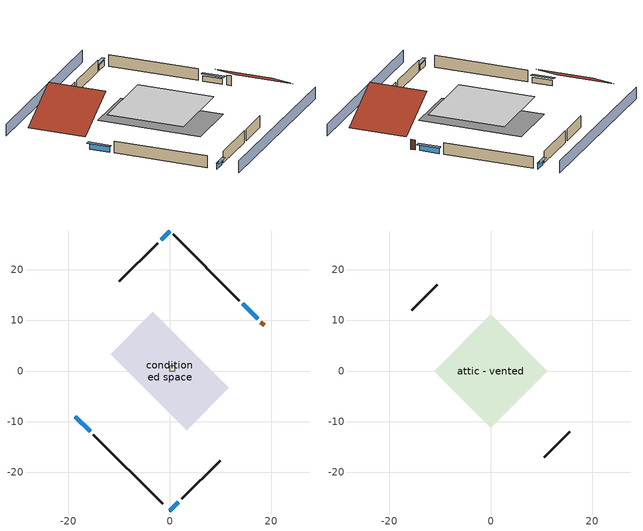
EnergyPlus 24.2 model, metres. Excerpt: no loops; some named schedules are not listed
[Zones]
conditioned space
 floor foundation (Slab1 construction): -11.64,3.32 -3.32,11.64 11.64,-3.32 3.32,-11.64 z0
 wall outside (AdiabaticWallConstruction 1): 18.61,9 17.96,9.64 z0:2.03
 wall outside (AdiabaticWallConstruction): -18.61,-9 -15.69,-11.91 / 17.3,10.3 14.39,13.21 z0:1.13; 0,27.6 -1.71,25.89 / 0,-27.6 1.71,-25.89 z0:1.07
 wall outside (Wall1 construction): -15.04,-12.57 -1.42,-26.18 z0:2.44
 wall outside (Wall2 construction): -2.37,25.23 -9.93,17.67 z0:2.44
 wall outside (Wall3 construction): 13.73,13.87 0.66,26.95 z0:2.44
 wall outside (Wall4 construction): 2.37,-25.23 9.93,-17.67 z0:2.44
 window (WindowConstruction): -18.61,-9 -15.69,-11.91 z0:1.13
 window (WindowConstruction 1): 0,27.6 -1.71,25.89 z0:1.07
 window (WindowConstruction 2): 17.3,10.3 14.39,13.21 z0:1.13
 window (WindowConstruction 3): 0,-27.6 1.71,-25.89 z0:1.07
 door (Door): 18.61,9 17.96,9.64 z0:2.03
furnace airloop ret air zone
 floor adiabatic (AdiabaticConst): 0,0 0,1 1,1 1,0 z0
 wall adiabatic (AdiabaticConst): 0,1 0,0 1,0 1,1 0,1 z0:1
 ceiling adiabatic (AdiabaticConst): 1,0 1,1 0,1 0,0 z1
attic - vented
 floor to conditioned space (Floor1 construction Reversed): -11.15,0 0,11.15 11.15,0 0,-11.15 z2.44
 wall outside (Wall5 construction): -10.59,17.01 -15.6,12 z0:2.44
 wall outside (Wall6 construction): 10.59,-17.01 15.6,-12 z0:2.44
 roof outside (Roof1 construction): -19.26,-8.34,2.44 -11.8,-0.88,7.71 -20.14,7.46,7.71 -27.6,0,2.44
 roof outside (Roof2 construction): 19.26,8.34,2.44 11.8,0.88,7.71 20.14,-7.46,7.71 27.6,0,2.44
shading: 3.23,-30.84 30.84,-3.23 / -3.23,30.84 -30.84,3.23 z0:2.44; -15.48,-12.12 -18.82,-8.78 -19.25,-9.21 -15.91,-12.55 z1.43; -1.93,25.68 0.22,27.82 -0.22,28.25 -2.36,26.11 z1.37; 14.18,13.43 17.52,10.08 17.95,10.51 14.61,13.86 z1.43; 1.93,-25.68 -0.22,-27.82 0.22,-28.25 2.36,-26.11 z1.37
[Building]
Building 1: Terrain=Suburbs
[Site:Location]
Portland Intl Arpt_OR: Latitude {deg}=45.59; Longitude {deg}=-122.6; Time Zone {hr}=-8; Elevation {m}=33; Keep Site Location Information=Yes
[Site:GroundTemperature:Shallow]
10.2558, 8.96328, 8.85977, 9.47314, 11.9355, 14.3863, 16.5111, 17.8571, 17.9714, 16.8767, 14.8061, 12.4304
[Site:WaterMainsTemperature]
Calculation Method=Schedule; Temperature Schedule=mains temperature schedule
[Material] Roughness=Rough; Thermal Absorptance=0.9
Name | Thickness {m} | Conductivity {W/m-K} | Density {kg/m3} | Specific Heat {J/kg-K} | Solar Absorptance | Visible Absorptance
asphalt or fiberglass shingles | 0.00635 | 0.162714 | 1121.4 | 1465.45 | 0.85 | 0.85
ceiling loosefill ins | 0.0846667 | 0.0480833 | 16.02 | 1046.75 | 0.7 | 0.7
ceiling stud and cavity | 0.1397 | 0.302811 | 65.682 | 1177.47 | 0.7 | 0.7
concrete 4.0 in. | 0.1016 | 1.803125 | 2242.8 | 837.4 | 0.7 | 0.7
door material | 0.04445 | 0.0612267 | 512.64 | 1214.23 | 0.7 | 0.7
floor covering | 0.0127 | 0.0450781 | 54.468 | 1339.84 | 0.9 | 0.9
furniture material conditioned space 1 | 0.1524 | 0.115458 | 640.8 | 1214.23 | 0.6 | 0.6
gypsum board | 0.0127 | 0.160291 | 801 | 837.4 | 0.6 | 0.6
osb sheathing 0.5 in. | 0.0127 | 0.115458 | 512.64 | 1214.23 | 0.6 | 0.6
osb sheathing 0.5 in. 1 | 0.0127 | 0.115458 | 512.64 | 1214.23 | 0.7 | 0.7
roof rigid ins | 0.00281632 | 0.029427 | 32.04 | 1214.23 | 0.7 | 0.7
wall rigid ins | 0.512978 | 0.029427 | 32.04 | 1214.23 | 0.7 | 0.7
wall stud and cavity | 0.1397 | 0.117713 | 139.0536 | 1170.24 | 0.7 | 0.7
wall stud and cavity 1 | 0.1397 | 0.727959 | 139.0536 | 1170.24 | 0.6 | 0.6
wall stud and cavity 2 | 0.0889 | 0.380278 | 52.3479 | 1209.89 | 0.7 | 0.7
wall stud and cavity 3 | 0.0889 | 0.391764 | 83.0341 | 1211.67 | 0.7 | 0.7
wood siding | 0.0254 | 0.102417 | 544.68 | 1172.36 | 0.85 | 0.85
wood siding 1; wood siding 2 | 0.0254 | 0.102417 | 544.68 | 1172.36 | 0.7 | 0.7
[Material:NoMass]
Adiabatic: Roughness=Rough; Thermal Resistance {m2-K/W}=176.1; Thermal Absorptance=0.9; Solar Absorptance=0.7; Visible Absorptance=0.7
[WindowMaterial:SimpleGlazingSystem]
WindowMaterial: U-Factor {W/m2-K}=2.78222; Solar Heat Gain Coefficient=0.56
[Construction]
AdiabaticConst: Adiabatic
AdiabaticWallConstruction: wood siding 1, wall rigid ins, wall stud and cavity 2, gypsum board
AdiabaticWallConstruction 1: wood siding 2, wall rigid ins, wall stud and cavity 2, gypsum board
Door: door material
Floor1 construction Reversed: gypsum board, ceiling stud and cavity, ceiling loosefill ins
furniture construction conditioned space 1: furniture material conditioned space 1
PartitionWallConstruction: gypsum board, wall stud and cavity 3, gypsum board
Roof1 construction; Roof2 construction: asphalt or fiberglass shingles, roof rigid ins, osb sheathing 0.5 in.
Slab1 construction: concrete 4.0 in., floor covering
Wall1 construction; Wall2 construction; Wall3 construction; Wall4 construction: wood siding, osb sheathing 0.5 in. 1, wall stud and cavity, gypsum board
Wall5 construction; Wall6 construction: wood siding, osb sheathing 0.5 in. 1, wall stud and cavity 1
WindowConstruction; WindowConstruction 1; WindowConstruction 2; WindowConstruction 3: WindowMaterial
[Zone] Multiplier=1
Name | Volume {m3} | Part of Total Floor Area
attic - vented | 292.499 | Yes
conditioned space | 606.66 | Yes
furnace airloop ret air zone | 1 | No
[Space]
Name | Zone | Volume {m3} | Space Type
attic - vented 1 | attic - vented | 292.499
conditioned space 1 | conditioned space | 606.66
furnace airloop ret air space | furnace airloop ret air zone |  | Plenum Space Type
[OtherEquipment] Design Level Calculation Method=EquipmentLevel
Name | Fuel Type | Zone or ZoneList or Space or SpaceList | Schedule | Design Level {W} | Fraction Latent | Fraction Radiant | Fraction Lost
furnace airloop_0 RetCondToDZ; furnace airloop_0 SupCondToDZ; furnace airloop_0 SupSensLkToDZ | None | attic - vented 1 | Always On Discrete | 0 | 0 | 0 | 0
furnace airloop_0 SupLatLkToDZ | None | attic - vented 1 | Always On Discrete | 0 | 1 | 0 | 0
clothes dryer 1 | Electricity | conditioned space 1 | clothes_dryer | 0 | 0.015 | 0.081 | 0.85
cooking range 1 | NaturalGas | conditioned space 1 | cooking_range | 2647.48 | 0.16 | 0.384 | 0.2
furnace airloop_0 SupCondToLv; furnace airloop_0 SupSensLkToCond; mech vent house fan sensible load; water heater sens | None | conditioned space 1 | Always On Discrete | 0 | 0 | 0 | 0
furnace airloop_0 SupLatLkToCond; mech vent house fan latent load; water heater lat | None | conditioned space 1 | Always On Discrete | 0 | 1 | 0 | 0
general water use latent | None | conditioned space 1 | general water use schedule | 44.1266 | 1 | 0 | 0
general water use sensible | None | conditioned space 1 | general water use schedule | -43.4886 | 0 | 0.6 | 0
water heater energy adjustment1 | Electricity | conditioned space 1 | Always On Discrete | 0.01 | 0 | 0 | 1
furnace airloop_0 RetCondToRP; furnace airloop_0 RetSensLkToRP | None | furnace airloop ret air space | Always On Discrete | 0 | 0 | 0 | 0
furnace airloop_0 RetLatLkToRP | None | furnace airloop ret air space | Always On Discrete | 0 | 1 | 0 | 0
[ZoneInfiltration:DesignFlowRate] Schedule=Always On Discrete; Design Flow Rate Calculation Method=Flow/Zone; Design Flow Rate {m3/s}=0
Name | Zone or ZoneList or Space or SpaceList
attic_vented 1 duct leakage imbalance infil flow | attic - vented 1
infil flow; natural vent flow; whole house fan flow | conditioned space 1
[ZoneInfiltration:EffectiveLeakageArea]
infil attic - vented 1: Zone or Space=attic - vented 1; Schedule=Always On Discrete; Effective Air Leakage Area {cm2}=8292.32; Stack Coefficient=0.000245261; Wind Coefficient=3.82251e-05
[ZoneMixing] Schedule=Always On Continuous; Design Flow Rate Calculation Method=Flow/Zone; Design Flow Rate {m3/s}=0
Name | Zone or Space | Source Zone or Space
furnace airloop_0 ZoneMixCondToDZ mix; whole house fan mix | attic - vented | conditioned space
furnace airloop_0 ZoneMixDZToCond mix | conditioned space | attic - vented
[SurfaceProperty:ExposedFoundationPerimeter]
Slab1: Exposed Perimeter Calculation Method=TotalExposedPerimeter; Total Exposed Perimeter {m}=65.8368
[SurfaceProperty:IncidentSolarMultiplier] Incident Solar Multiplier=1; Incident Solar Multiplier Schedule=trans schedule winter=0.85 summer=0.7
Window1; Window2; Window3; Window4
[InternalMass] Zone or ZoneList=conditioned space; Space or SpaceList=conditioned space 1
Name | Construction | Surface Area {m2}
furniture mass conditioned space 1 | furniture construction conditioned space 1 | 99.51774
partition wall mass | PartitionWallConstruction | 248.794
[Lights]
interior lighting: Zone or ZoneList or Space or SpaceList=conditioned space 1; Schedule=lighting_interior; Design Level Calculation Method=LightingLevel; Lighting Level {W}=327.299; Return Air Fraction=0; Fraction Radiant=0.6; Fraction Visible=0.2; Fraction Replaceable=1
[People]
occupants: Zone or ZoneList or Space or SpaceList=conditioned space 1; Number of People Schedule=occupants; Number of People Calculation Method=People; Number of People=2; Fraction Radiant=0.314171; Sensible Heat Fraction=0.56303; Activity Level Schedule=occupants activity schedule; Carbon Dioxide Generation Rate {m3/s-W}=0; Enable ASHRAE 55 Comfort Warnings=No; Mean Radiant Temperature Calculation Type=EnclosureAveraged
[ElectricEquipment] Zone or ZoneList or Space or SpaceList=conditioned space 1; Design Level Calculation Method=EquipmentLevel
Name | Schedule | Design Level {W} | Fraction Latent | Fraction Radiant | Fraction Lost
ceiling fan | ceiling_fan | 18.4178 | 0 | 0.558 | 0
clothes dryer | clothes_dryer | 4683.72 | 0.015 | 0.081 | 0.85
clothes washer | clothes_washer | 642.042 | 0.03 | 0.162 | 0.7
cooking range | cooking_range | 90.3357 | 0.16 | 0.384 | 0.2
dishwasher | dishwasher | 472.482 | 0.3 | 0.18 | 0.4
freezer | freezer schedule | 194.914 | 0 | 0.6 | 0
fridge | fridge schedule | 46.9578 | 0 | 0.6 | 0
fridge 1 | fridge schedule 1 | 90.9498 | 0 | 0.6 | 0
mech vent bath fan 0 | mech vent bath fan 0 schedule | 30 | 0 | 0 | 1
mech vent house fan | mech vent house fan schedule | 0 | 0 | 0 | 1
mech vent house fan cfis | mech vent house fan cfis schedule | 0 | 0 | 0 | 0
mech vent range fan 0 | mech vent range fan 0 schedule | 30 | 0 | 0 | 1
misc permanent spa heater | misc permanent spa heater schedule | 390.383 | 0 | 0 | 1
misc permanent spa pump | misc permanent spa pump schedule | 408.245 | 0 | 0 | 1
misc plug loads | plug_loads_other | 187.461 | 0.021 | 0.558 | 0.049
misc tv | plug_loads_tv | 211.242 | 0 | 0.6 | 0
whole house fan | Always On Discrete | 0 | 0 | 0 | 1
[SpaceList]
Plenum Space Type: furnace airloop ret air space
[AvailabilityManager:Scheduled]
furnace airloop Availability Manager: Schedule=Always On Discrete
[AirLoopHVAC:ReturnPlenum]
Air Loop HVAC Return Plenum 1: Zone=furnace airloop ret air zone
[WaterUse:Equipment]
dishwasher: Peak Flow Rate {m3/s}=3.6643e-06; Flow Rate Fraction Schedule=hot_water_dishwasher
[Foundation:Kiva]
Foundation Kiva 1: Initial Indoor Air Temperature {C}=16.6667; Wall Height Above Grade {m}=0.1016; Wall Depth Below Slab {m}=0.2032
[Foundation:Kiva:Settings]
Soil Conductivity {W/m-K}=1.9041; Soil Density {kg/m3}=1842.3; Soil Specific Heat {J/kg-K}=418.7; Ground Solar Absorptivity=0.9; Ground Thermal Absorptivity=0.9; Ground Surface Roughness {m}=0.03; Far-Field Width {m}=40; Deep-Ground Boundary Condition=ZeroFlux; Deep-Ground Depth {m}=40; Minimum Cell Dimension {m}=0.2; Maximum Cell Growth Coefficient=3; Simulation Timestep=Timestep
[Exterior:Lights]
exterior lighting: Schedule=exterior lighting schedule; Design Level {W}=8.97151
[EnergyManagementSystem:GlobalVariable]
furnace_airloop_0_DuctImbalLkExhFanEquivCond
furnace_airloop_0_DuctImbalLkExhFanEquivDZ
furnace_airloop_0_DuctImbalLkSupFanEquivCond
furnace_airloop_0_DuctImbalLkSupFanEquivDZ
furnace_airloop_0_DZ_T
furnace_airloop_0_DZ_W
furnace_airloop_0_RetCondToDZ
furnace_airloop_0_RetCondToRP
furnace_airloop_0_RetLatLkToRP
furnace_airloop_0_RetSensLkToRP
furnace_airloop_0_SupCondToDZ
furnace_airloop_0_SupCondToLv
furnace_airloop_0_SupLatLkToCond
furnace_airloop_0_SupLatLkToDZ
furnace_airloop_0_SupSensLkToCond
furnace_airloop_0_SupSensLkToDZ
furnace_airloop_0_ZoneMixCondToDZ
furnace_airloop_0_ZoneMixDZToCond
furnace_airloop_AH_MFR
furnace_airloop_AH_Tout
furnace_airloop_AH_VFR
furnace_airloop_AH_Wout
furnace_airloop_Fan_RTF
furnace_airloop_RA_T
furnace_airloop_Ra_W
infil_program_Qfan
infil_program_Qinf
natural_vent_program_Qnv
natural_vent_program_Qwhf
[EnergyManagementSystem:Sensor]
Name | Output:Variable or Output:Meter Index Key | Output:Variable or Output:Meter
airflow_gain | infil flow | Infiltration Sensible Heat Gain Energy
airflow_gain_1 | natural vent flow | Infiltration Sensible Heat Gain Energy
airflow_gain_2 | whole house fan flow | Infiltration Sensible Heat Gain Energy
airflow_loss | infil flow | Infiltration Sensible Heat Loss Energy
airflow_loss_1 | natural vent flow | Infiltration Sensible Heat Loss Energy
airflow_loss_2 | whole house fan flow | Infiltration Sensible Heat Loss Energy
clg_load_cond |  | Cooling:EnergyTransfer:Zone:CONDITIONED SPACE
clg_load_duct |  | Cooling:EnergyTransfer:Zone:FURNACE AIRLOOP RET AIR ZONE
clg_sp_s; clg_sp_s_1 | cooling setpoint | Schedule Value
clothes_dryer_exhaust_0_sch_s | clothes_dryer | Schedule Value
cool_season | cooling season schedule | Schedule Value
ducts_conv | furnace airloop_0 RetCondToRP | Other Equipment Convective Heating Energy
ducts_conv_1 | furnace airloop_0 RetLatLkToRP | Other Equipment Convective Heating Energy
ducts_conv_2 | furnace airloop_0 RetSensLkToRP | Other Equipment Convective Heating Energy
ducts_conv_3 | furnace airloop_0 SupCondToLv | Other Equipment Convective Heating Energy
ducts_conv_4 | furnace airloop_0 SupLatLkToCond | Other Equipment Convective Heating Energy
ducts_conv_5 | furnace airloop_0 SupSensLkToCond | Other Equipment Convective Heating Energy
ducts_rad | furnace airloop_0 RetCondToRP | Other Equipment Radiant Heating Energy
ducts_rad_1 | furnace airloop_0 RetLatLkToRP | Other Equipment Radiant Heating Energy
ducts_rad_2 | furnace airloop_0 RetSensLkToRP | Other Equipment Radiant Heating Energy
ducts_rad_3 | furnace airloop_0 SupCondToLv | Other Equipment Radiant Heating Energy
ducts_rad_4 | furnace airloop_0 SupLatLkToCond | Other Equipment Radiant Heating Energy
ducts_rad_5 | furnace airloop_0 SupSensLkToCond | Other Equipment Radiant Heating Energy
furnace_airloop_0_DZ_T_s | attic - vented | Zone Air Temperature
furnace_airloop_0_DZ_W_s | attic - vented | Zone Mean Air Humidity Ratio
furnace_airloop_AH_MFR_s | Node 5 | System Node Mass Flow Rate
furnace_airloop_AH_Tout_s | Node 5 | System Node Temperature
furnace_airloop_AH_VFR_s | Node 5 | System Node Current Density Volume Flow Rate
furnace_airloop_AH_Wout_s | Node 5 | System Node Humidity Ratio
furnace_airloop_RA_T_s | Node 8 | System Node Temperature
furnace_airloop_Ra_W_s | Node 8 | System Node Humidity Ratio
htg_load_cond |  | Heating:EnergyTransfer:Zone:CONDITIONED SPACE
htg_load_duct |  | Heating:EnergyTransfer:Zone:FURNACE AIRLOOP RET AIR ZONE
htg_sp_s; htg_sp_s_1 | heating setpoint | Schedule Value
ig_ee_conv | ceiling fan | Electric Equipment Convective Heating Energy
ig_ee_conv_1 | clothes dryer | Electric Equipment Convective Heating Energy
ig_ee_conv_10 | misc plug loads | Electric Equipment Convective Heating Energy
ig_ee_conv_11 | misc tv | Electric Equipment Convective Heating Energy
ig_ee_conv_12 | whole house fan | Electric Equipment Convective Heating Energy
ig_ee_conv_3 | cooking range | Electric Equipment Convective Heating Energy
ig_ee_conv_4 | dishwasher | Electric Equipment Convective Heating Energy
ig_ee_conv_5 | freezer | Electric Equipment Convective Heating Energy
ig_ee_conv_6 | fridge | Electric Equipment Convective Heating Energy
ig_ee_conv_7 | fridge 1 | Electric Equipment Convective Heating Energy
ig_ee_conv_8 | misc permanent spa heater | Electric Equipment Convective Heating Energy
ig_ee_conv_9 | misc permanent spa pump | Electric Equipment Convective Heating Energy
ig_ee_rad | ceiling fan | Electric Equipment Radiant Heating Energy
ig_ee_rad_1 | clothes dryer | Electric Equipment Radiant Heating Energy
ig_ee_rad_10 | misc plug loads | Electric Equipment Radiant Heating Energy
ig_ee_rad_11 | misc tv | Electric Equipment Radiant Heating Energy
ig_ee_rad_12 | whole house fan | Electric Equipment Radiant Heating Energy
ig_ee_rad_3 | cooking range | Electric Equipment Radiant Heating Energy
ig_ee_rad_4 | dishwasher | Electric Equipment Radiant Heating Energy
ig_ee_rad_5 | freezer | Electric Equipment Radiant Heating Energy
ig_ee_rad_6 | fridge | Electric Equipment Radiant Heating Energy
ig_ee_rad_7 | fridge 1 | Electric Equipment Radiant Heating Energy
ig_ee_rad_8 | misc permanent spa heater | Electric Equipment Radiant Heating Energy
ig_ee_rad_9 | misc permanent spa pump | Electric Equipment Radiant Heating Energy
ig_lgt_conv | interior lighting | Lights Convective Heating Energy
ig_lgt_rad | interior lighting | Lights Radiant Heating Energy
ig_lgt_vis | interior lighting | Lights Visible Radiation Heating Energy
ig_oe_conv | clothes dryer 1 | Other Equipment Convective Heating Energy
ig_oe_conv_1 | cooking range 1 | Other Equipment Convective Heating Energy
ig_oe_conv_2 | general water use latent | Other Equipment Convective Heating Energy
ig_oe_conv_3 | general water use sensible | Other Equipment Convective Heating Energy
ig_oe_conv_4 | water heater energy adjustment1 | Other Equipment Convective Heating Energy
ig_oe_conv_5 | water heater lat | Other Equipment Convective Heating Energy
ig_oe_conv_6 | water heater sens | Other Equipment Convective Heating Energy
ig_oe_rad | clothes dryer 1 | Other Equipment Radiant Heating Energy
ig_oe_rad_1 | cooking range 1 | Other Equipment Radiant Heating Energy
ig_oe_rad_2 | general water use latent | Other Equipment Radiant Heating Energy
ig_oe_rad_3 | general water use sensible | Other Equipment Radiant Heating Energy
ig_oe_rad_4 | water heater energy adjustment1 | Other Equipment Radiant Heating Energy
ig_oe_rad_5 | water heater lat | Other Equipment Radiant Heating Energy
ig_oe_rad_6 | water heater sens | Other Equipment Radiant Heating Energy
ig_ppl_conv | occupants | People Convective Heating Energy
ig_ppl_rad | occupants | People Radiant Heating Energy
im_conv | furniture mass conditioned space 1 | Surface Inside Face Convection Heat Gain Energy
im_conv_1 | partition wall mass | Surface Inside Face Convection Heat Gain Energy
im_ig | furniture mass conditioned space 1 | Surface Inside Face Internal Gains Radiation Heat Gain Energy
im_ig_1 | partition wall mass | Surface Inside Face Internal Gains Radiation Heat Gain Energy
im_lgt | furniture mass conditioned space 1 | Surface Inside Face Lights Radiation Heat Gain Energy
im_lgt_1 | partition wall mass | Surface Inside Face Lights Radiation Heat Gain Energy
im_sol | furniture mass conditioned space 1 | Surface Inside Face Solar Radiation Heat Gain Energy
im_sol_1 | partition wall mass | Surface Inside Face Solar Radiation Heat Gain Energy
im_surf | furniture mass conditioned space 1 | Surface Inside Face Net Surface Thermal Radiation Heat Gain Energy
im_surf_1 | partition wall mass | Surface Inside Face Net Surface Thermal Radiation Heat Gain Energy
mech_vent_bath_fan_0_sch_s | mech vent bath fan 0 schedule | Schedule Value
mech_vent_range_fan_0_sch_s | mech vent range fan 0 schedule | Schedule Value
mv_conv | mech vent bath fan 0 | Electric Equipment Convective Heating Energy
mv_conv_1 | mech vent house fan | Electric Equipment Convective Heating Energy
mv_conv_2 | mech vent house fan cfis | Electric Equipment Convective Heating Energy
mv_conv_3 | mech vent range fan 0 | Electric Equipment Convective Heating Energy
mv_conv_4 | mech vent house fan latent load | Other Equipment Convective Heating Energy
mv_conv_5 | mech vent house fan sensible load | Other Equipment Convective Heating Energy
mv_rad | mech vent bath fan 0 | Electric Equipment Radiant Heating Energy
mv_rad_1 | mech vent house fan | Electric Equipment Radiant Heating Energy
mv_rad_2 | mech vent house fan cfis | Electric Equipment Radiant Heating Energy
mv_rad_3 | mech vent range fan 0 | Electric Equipment Radiant Heating Energy
mv_rad_4 | mech vent house fan latent load | Other Equipment Radiant Heating Energy
mv_rad_5 | mech vent house fan sensible load | Other Equipment Radiant Heating Energy
natural_vent_s | natural vent schedule | Schedule Value
out_pb_s |  | Site Outdoor Air Barometric Pressure
out_wt_s |  | Site Outdoor Air Humidity Ratio
site_vw_s |  | Site Wind Speed
ss_back_out | Window1 | Surface Window Shortwave from Zone Back Out Window Heat Transfer Rate
ss_back_out_1 | Window2 | Surface Window Shortwave from Zone Back Out Window Heat Transfer Rate
ss_back_out_2 | Window3 | Surface Window Shortwave from Zone Back Out Window Heat Transfer Rate
ss_back_out_3 | Window4 | Surface Window Shortwave from Zone Back Out Window Heat Transfer Rate
ss_conv | Door1 | Surface Inside Face Convection Heat Gain Energy
ss_conv_1 | Window1 | Surface Inside Face Convection Heat Gain Energy
ss_conv_2 | Window2 | Surface Inside Face Convection Heat Gain Energy
ss_conv_3 | Window3 | Surface Inside Face Convection Heat Gain Energy
ss_conv_4 | Window4 | Surface Inside Face Convection Heat Gain Energy
ss_ig | Door1 | Surface Inside Face Internal Gains Radiation Heat Gain Energy
ss_ig_1 | Window1 | Surface Inside Face Internal Gains Radiation Heat Gain Energy
ss_ig_2 | Window2 | Surface Inside Face Internal Gains Radiation Heat Gain Energy
ss_ig_3 | Window3 | Surface Inside Face Internal Gains Radiation Heat Gain Energy
ss_ig_4 | Window4 | Surface Inside Face Internal Gains Radiation Heat Gain Energy
ss_lgt | Door1 | Surface Inside Face Lights Radiation Heat Gain Energy
ss_sol | Door1 | Surface Inside Face Solar Radiation Heat Gain Energy
ss_surf | Door1 | Surface Inside Face Net Surface Thermal Radiation Heat Gain Energy
ss_surf_1 | Window1 | Surface Inside Face Net Surface Thermal Radiation Heat Gain Energy
ss_surf_2 | Window2 | Surface Inside Face Net Surface Thermal Radiation Heat Gain Energy
ss_surf_3 | Window3 | Surface Inside Face Net Surface Thermal Radiation Heat Gain Energy
ss_surf_4 | Window4 | Surface Inside Face Net Surface Thermal Radiation Heat Gain Energy
ss_trans_in | Window1 | Surface Window Transmitted Solar Radiation Rate
ss_trans_in_1 | Window2 | Surface Window Transmitted Solar Radiation Rate
ss_trans_in_2 | Window3 | Surface Window Transmitted Solar Radiation Rate
ss_trans_in_3 | Window4 | Surface Window Transmitted Solar Radiation Rate
ss_trans_out | Window1 | Surface Inside Face Initial Transmitted Diffuse Transmitted Out Window Solar Radiation Rate
ss_trans_out_1 | Window2 | Surface Inside Face Initial Transmitted Diffuse Transmitted Out Window Solar Radiation Rate
ss_trans_out_2 | Window3 | Surface Inside Face Initial Transmitted Diffuse Transmitted Out Window Solar Radiation Rate
ss_trans_out_3 | Window4 | Surface Inside Face Initial Transmitted Diffuse Transmitted Out Window Solar Radiation Rate
s_conv | Floor1 | Surface Inside Face Convection Heat Gain Energy
s_conv_1 | Slab1 | Surface Inside Face Convection Heat Gain Energy
s_conv_2 | Wall1 | Surface Inside Face Convection Heat Gain Energy
s_conv_3 | Wall2 | Surface Inside Face Convection Heat Gain Energy
s_conv_4 | Wall3 | Surface Inside Face Convection Heat Gain Energy
s_conv_5 | Wall4 | Surface Inside Face Convection Heat Gain Energy
s_ig | Floor1 | Surface Inside Face Internal Gains Radiation Heat Gain Energy
s_ig_1 | Slab1 | Surface Inside Face Internal Gains Radiation Heat Gain Energy
s_ig_2 | Wall1 | Surface Inside Face Internal Gains Radiation Heat Gain Energy
s_ig_3 | Wall2 | Surface Inside Face Internal Gains Radiation Heat Gain Energy
s_ig_4 | Wall3 | Surface Inside Face Internal Gains Radiation Heat Gain Energy
s_ig_5 | Wall4 | Surface Inside Face Internal Gains Radiation Heat Gain Energy
s_lgt | Floor1 | Surface Inside Face Lights Radiation Heat Gain Energy
s_lgt_1 | Slab1 | Surface Inside Face Lights Radiation Heat Gain Energy
s_lgt_2 | Wall1 | Surface Inside Face Lights Radiation Heat Gain Energy
s_lgt_3 | Wall2 | Surface Inside Face Lights Radiation Heat Gain Energy
s_lgt_4 | Wall3 | Surface Inside Face Lights Radiation Heat Gain Energy
s_lgt_5 | Wall4 | Surface Inside Face Lights Radiation Heat Gain Energy
s_sol | Floor1 | Surface Inside Face Solar Radiation Heat Gain Energy
s_sol_1 | Slab1 | Surface Inside Face Solar Radiation Heat Gain Energy
s_sol_2 | Wall1 | Surface Inside Face Solar Radiation Heat Gain Energy
s_sol_3 | Wall2 | Surface Inside Face Solar Radiation Heat Gain Energy
s_sol_4 | Wall3 | Surface Inside Face Solar Radiation Heat Gain Energy
s_sol_5 | Wall4 | Surface Inside Face Solar Radiation Heat Gain Energy
s_surf | Floor1 | Surface Inside Face Net Surface Thermal Radiation Heat Gain Energy
s_surf_1 | Slab1 | Surface Inside Face Net Surface Thermal Radiation Heat Gain Energy
s_surf_2 | Wall1 | Surface Inside Face Net Surface Thermal Radiation Heat Gain Energy
s_surf_3 | Wall2 | Surface Inside Face Net Surface Thermal Radiation Heat Gain Energy
s_surf_4 | Wall3 | Surface Inside Face Net Surface Thermal Radiation Heat Gain Energy
s_surf_5 | Wall4 | Surface Inside Face Net Surface Thermal Radiation Heat Gain Energy
water_heater_T_set | water heater setpoint | Schedule Value
[EnergyManagementSystem:Actuator]
Name | Actuated Component Unique | Actuated Component Type | Actuated Component Control Type
attic_vented_1_duct_leakage_imbalance_infil_flow_act | attic_vented 1 duct leakage imbalance infil flow | Zone Infiltration | Air Exchange Flow Rate
fridge_schedule_1_act | fridge schedule 1 | Schedule:Constant | Schedule Value
fridge_schedule_act | fridge schedule | Schedule:Constant | Schedule Value
furnace_airloop_0_RetCondToDZ_act | furnace airloop_0 RetCondToDZ | OtherEquipment | Power Level
furnace_airloop_0_RetCondToRP_act | furnace airloop_0 RetCondToRP | OtherEquipment | Power Level
